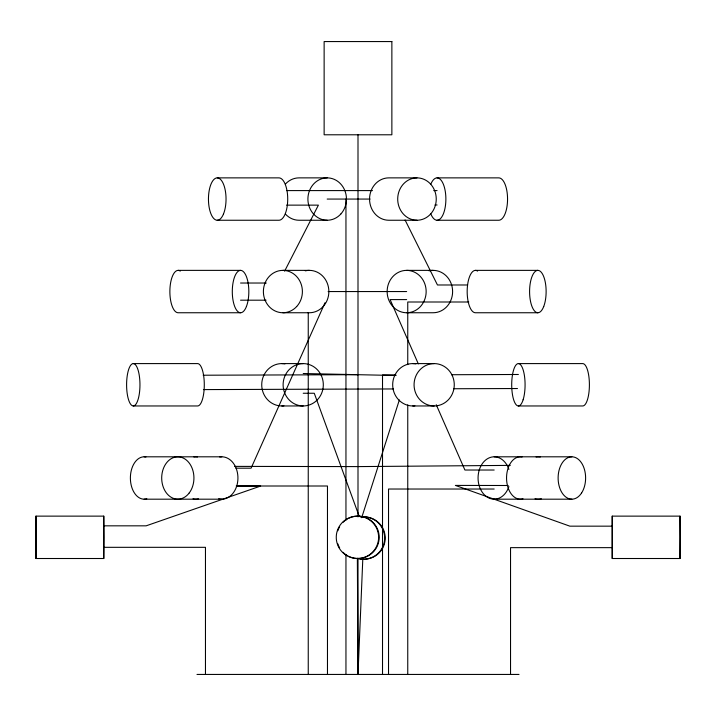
<?xml version="1.0" encoding="UTF-8"?>
<svg xmlns="http://www.w3.org/2000/svg" width="716" height="716" viewBox="0 0 716 716"><rect width="100%" height="100%" fill="white"/><g stroke="black" fill="none" stroke-linecap="round" stroke-linejoin="round"><path stroke-width="1.07" d="M357.365 558.31L358 674.436L362.842 557.916M35.979 516.129L35.979 558.507L103.766 558.507L103.945 537.313L103.766 516.129L35.979 516.129L35.979 558.507M103.766 516.129L103.766 558.507M612.234 516.129L612.234 558.507L680.021 558.507L680.2 537.313L680.021 516.129L612.234 516.129L612.234 558.507M680.021 516.129L680.021 558.507M361.687 517.704L399.349 399.958M324.983 302.77L251.092 468.183L235.913 468.183M284.601 271.194L318.396 205.134L286.597 205.134M510.293 465.382L358 466.599L234.615 466.385M203.183 375.22L358 374.692M395.876 374.933L382.514 374.978L382.514 674.436M451.563 374.728L518.393 374.486M203.416 389.594L393.424 388.949M453.783 388.743L517.489 388.528M217.243 177.872L278.918 177.872A21.185 8.798 -90 0 1 287.716 199.066A21.185 8.798 -90 0 1 278.918 220.251L217.243 220.251M327.176 177.872L299.028 177.872A21.185 19.278 -90 0 0 285.398 184.084M416.972 177.872L388.824 177.872A21.185 19.278 -90 0 0 369.554 199.066A21.185 19.278 -90 0 0 388.824 220.251L416.972 220.251M437.082 177.872L498.757 177.872A21.185 8.798 -90 0 1 507.555 199.066A21.185 8.798 -90 0 1 498.757 220.251L437.082 220.251M286.713 190.59L372.481 190.59M433.735 190.59L437.082 190.59M327.176 199.066L370.109 199.066M434.889 204.991L437.082 204.991M327.176 220.251L299.028 220.251A21.185 19.278 -90 0 1 285.398 214.039M178.141 270.371L240.558 270.371M282.892 270.371L309.357 270.371M406.643 270.371A21.185 19.502 -90 0 1 423.541 302.152A21.185 19.502 -90 0 1 389.755 302.152A21.185 19.502 -90 0 1 406.643 270.371L433.108 270.371M475.442 270.371L537.859 270.371M240.558 283.026L266.254 283.026M467.62 284.986L437.458 284.986L405.077 219.991M328.152 291.555L406.643 291.555M406.643 299.592L390.104 299.592L418.323 363.889M240.558 300.192L266.084 300.192M468.783 302L407.753 302L407.753 364.632M240.558 312.749L178.141 312.749A21.185 8.27 90 0 1 169.943 288.79A21.185 8.27 90 0 1 180.28 271.095M282.892 312.749L309.357 312.749A21.185 19.502 -90 0 0 328.751 289.345A21.185 19.502 -90 0 0 305.293 270.836M406.643 312.749L433.108 312.749A21.185 19.502 -90 0 0 452.503 289.345A21.185 19.502 -90 0 0 429.045 270.836M537.859 312.749L475.442 312.749A21.185 8.27 -90 0 1 467.244 288.79A21.185 8.27 -90 0 1 477.581 271.095M133.274 363.594A21.185 6.686 -90 0 1 139.065 395.366A21.185 6.686 -90 0 1 127.493 395.366A21.185 6.686 -90 0 1 133.274 363.594L197.607 363.594A21.185 6.686 -90 0 1 204.293 384.778A21.185 6.686 -90 0 1 197.607 405.963L133.274 405.963M281.827 363.594L303.217 363.594A21.185 20.102 -90 0 1 320.625 395.366A21.185 20.102 -90 0 1 285.8 395.366A21.185 20.102 -90 0 1 303.217 363.594M412.783 363.594L434.173 363.594A21.185 20.102 -90 0 1 451.581 395.366A21.185 20.102 -90 0 1 416.757 395.366A21.185 20.102 -90 0 1 434.173 363.594M518.393 363.594L582.726 363.594A21.185 6.686 -90 0 1 589.402 384.778A21.185 6.686 -90 0 1 582.726 405.963L518.393 405.963M303.217 393.254L314.27 393.254L359.289 516.567M281.827 405.963L303.217 405.963M412.783 405.963L434.173 405.963M144.131 456.808L221.817 456.808M494.183 456.808L571.869 456.808M494.183 470.027L464.908 470.027L436.241 404.71M236.28 486.003L327.472 486.003L327.472 674.436M494.183 489.028L388.528 489.028L388.528 674.436M144.131 499.186L221.817 499.186M494.183 499.186L571.869 499.186M103.766 525.83L146.136 525.83L260.624 486.057L236.414 486.021M612.234 526.162L569.864 526.162L455.376 485.412L508.19 485.502M103.766 547.319L205.465 547.319L205.465 674.436M612.234 547.65L510.535 547.65L510.535 674.436M196.989 674.436L519.01 674.436M303.217 373.519L396.011 375.506M407.753 404.898L407.753 674.436M358 134.787L358 516.88M358 558.229L358 674.436M345.953 199.066L345.953 520.076M345.953 554.757L345.953 674.436M308.247 312.48L308.247 674.436M430.862 184.084A21.185 8.798 -90 0 1 443.302 184.084A21.185 8.798 -90 0 1 443.302 214.039A21.185 8.798 -90 0 1 430.862 214.039M414.886 405.847A21.185 20.102 -90 0 1 392.69 384.224A21.185 20.102 -90 0 1 415.933 363.853M283.93 405.847A21.185 20.102 -90 0 1 261.734 384.224A21.185 20.102 -90 0 1 284.977 363.853M219.714 456.987A21.185 16.119 -90 0 1 237.927 478.691A21.185 16.119 -90 0 1 218.666 498.775M508.906 486.612A21.185 16.119 -90 0 1 484.258 494.693A21.185 16.119 -90 0 1 484.258 461.301A21.185 16.119 -90 0 1 508.906 469.374M541.332 498.775A21.185 16.119 -90 0 1 535.04 498.775M536.087 456.987A21.185 16.119 -90 0 1 540.294 456.987M146.816 498.775A21.185 13.747 90 0 1 130.393 478.691A21.185 13.747 90 0 1 145.93 456.987M198.395 498.775A21.185 13.747 -90 0 1 193.016 498.775M193.911 456.987A21.185 13.747 -90 0 1 197.5 456.987M522.984 498.775A21.185 13.747 -90 0 1 506.552 478.691A21.185 13.747 -90 0 1 522.089 456.987M361.276 516.97A21.185 21.185 0 0 1 384.599 539.703A21.185 21.185 0 0 1 358 558.498M360.73 517.113A21.185 21.185 0 0 1 385.199 539.148A21.185 21.185 0 0 1 358.564 558.498M348.379 518.447A21.185 21.185 0 0 1 379.185 537.313A21.185 21.185 0 0 1 348.379 556.189M347.403 555.661A21.185 21.185 0 0 1 343.018 552.296M339.653 547.91A21.185 21.185 0 0 1 337.854 543.856M337.854 530.78A21.185 21.185 0 0 1 339.653 526.725M343.018 522.34A21.185 21.185 0 0 1 347.403 518.966M391.867 41.564L324.133 41.564L324.133 134.787L391.867 134.787L391.867 41.564M223.464 214.039A21.185 8.798 -90 0 0 219.517 178.597A21.185 8.798 -90 0 0 208.75 204.543A21.185 8.798 -90 0 0 223.464 214.039M430.602 214.039A21.185 19.278 -90 0 0 421.957 178.597A21.185 19.278 -90 0 0 398.356 204.543A21.185 19.278 -90 0 0 430.602 214.039M340.807 214.039A21.185 19.278 -90 0 0 332.161 178.597A21.185 19.278 -90 0 0 308.56 204.543A21.185 19.278 -90 0 0 340.807 214.039M296.684 306.538A21.185 19.502 -90 0 0 287.939 271.095A21.185 19.502 -90 0 0 264.052 297.042A21.185 19.502 -90 0 0 296.684 306.538M543.704 306.538A21.185 8.27 -90 0 0 539.998 271.095A21.185 8.27 -90 0 0 529.867 297.042A21.185 8.27 -90 0 0 543.704 306.538M523.119 399.761A21.185 6.686 -90 0 0 520.12 364.31A21.185 6.686 -90 0 0 511.931 390.265A21.185 6.686 -90 0 0 523.119 399.761M189.212 492.975A21.185 16.119 -90 0 0 181.989 457.533A21.185 16.119 -90 0 0 162.246 483.479A21.185 16.119 -90 0 0 189.212 492.975M581.589 492.975A21.185 13.747 -90 0 0 575.422 457.533A21.185 13.747 -90 0 0 558.587 483.479A21.185 13.747 -90 0 0 581.589 492.975M346.848 555.661A21.185 21.185 0 0 0 378.63 537.313A21.185 21.185 0 0 0 346.848 518.966A21.185 21.185 0 0 0 346.848 555.661M246.411 306.538A21.185 8.27 -90 0 0 242.697 271.095A21.185 8.27 -90 0 0 232.575 297.042A21.185 8.27 -90 0 0 246.411 306.538"/></g></svg>
